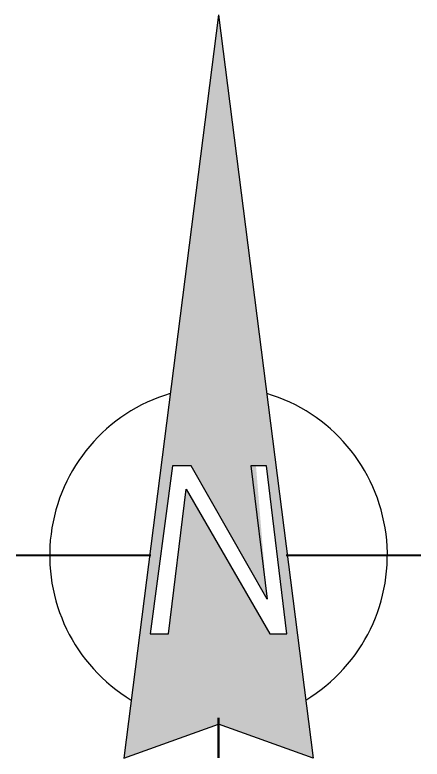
# Model space of a CAD drawing. Header units: millimetres. Extents: x -117 to 56377, y 7761 to 39996.
# Drawn here: x 25555.9 to 25591.1, y 22295.9 to 22360.2 of the extents above; entities that cross this region are included whole.
import ezdxf

# ---------------------------------------------------------------- set-up
doc = ezdxf.new("R2010")
doc.units = ezdxf.units.MM
doc.header["$LTSCALE"] = 0.5
doc.layers.add('A000T', color=231, linetype='Continuous', lineweight=25)

# ---------------------------------------------------------------- blocks, each defined once
blk = doc.blocks.new('Anno_North_L_Metric')
at = {"color": 0, "linetype": 'ByBlock', "lineweight": -2}
for p, q in [((13.333, 0), (-5, 2.333)), ((-5, 2.333), (-4.167, 0)), ((13.333, 0), (-5, -2.333)), ((-5, -2.333), (-4.167, 0))]:
    blk.add_line(p, q, dxfattribs=at)
at = {"color": 0, "linetype": 'ByBlock', "lineweight": -2, "const_width": 0.05}
for points in [[(0, 5), (0, 2)], [(0, 2), (0, 1.667)], [(-5, 0), (-4, 0)], [(0, -2), (0, -1.667)], [(0, -2), (0, -5)]]:
    blk.add_lwpolyline(points, dxfattribs=at)
at = {"color": 0, "linetype": 'ByBlock', "lineweight": -2}
blk.add_lwpolyline([(2.21, 1.132), (-1.938, 1.685), (-1.938, 1.233), (1.631, 0.797), (-1.938, -1.265), (-1.938, -1.69), (2.21, -1.182), (2.21, -0.801), (-1.076, -1.198), (2.21, 0.674), (2.21, 1.132)], dxfattribs=at)
for start, end in [(16.5761, 148.9175), (211.0825, 343.4239)]:
    blk.add_arc((0, 0), 4.167, start, end, dxfattribs=at)
for points in [[(-5, 2.333), (-1.938, 1.685), (13.333, 0), (2.21, 1.132)], [(-5, 2.333), (-4.167, 0), (-1.938, 1.685), (-1.938, 1.233)], [(-1.938, 1.233), (1.631, 0.797), (-4.167, 0), (-1.938, -1.265)], [(13.333, 0), (2.21, 1.132), (2.21, 0.674)], [(13.333, 0), (2.21, 0.674), (-1.076, -1.198), (2.21, -0.801)], [(2.21, 0.674), (-1.076, -1.198), (2.21, -0.801)], [(-5, -2.333), (-1.938, -1.69), (13.333, 0), (2.21, -1.182)], [(-4.167, 0), (-1.938, -1.265), (-5, -2.333), (-1.938, -1.69)], [(13.333, 0), (2.21, -0.801), (2.21, -1.182)]]:
    blk.add_solid(points, dxfattribs=at)

msp = doc.modelspace()

# ---------------------------------------------------------------- block references
at = {"layer": 'A000T', "xscale": 3.5, "yscale": 3.5, "zscale": 3.5, "rotation": 90}
msp.add_blockref('Anno_North_L_Metric', (25573.508, 22313.508), dxfattribs=at)

doc.saveas('drawing.dxf')
